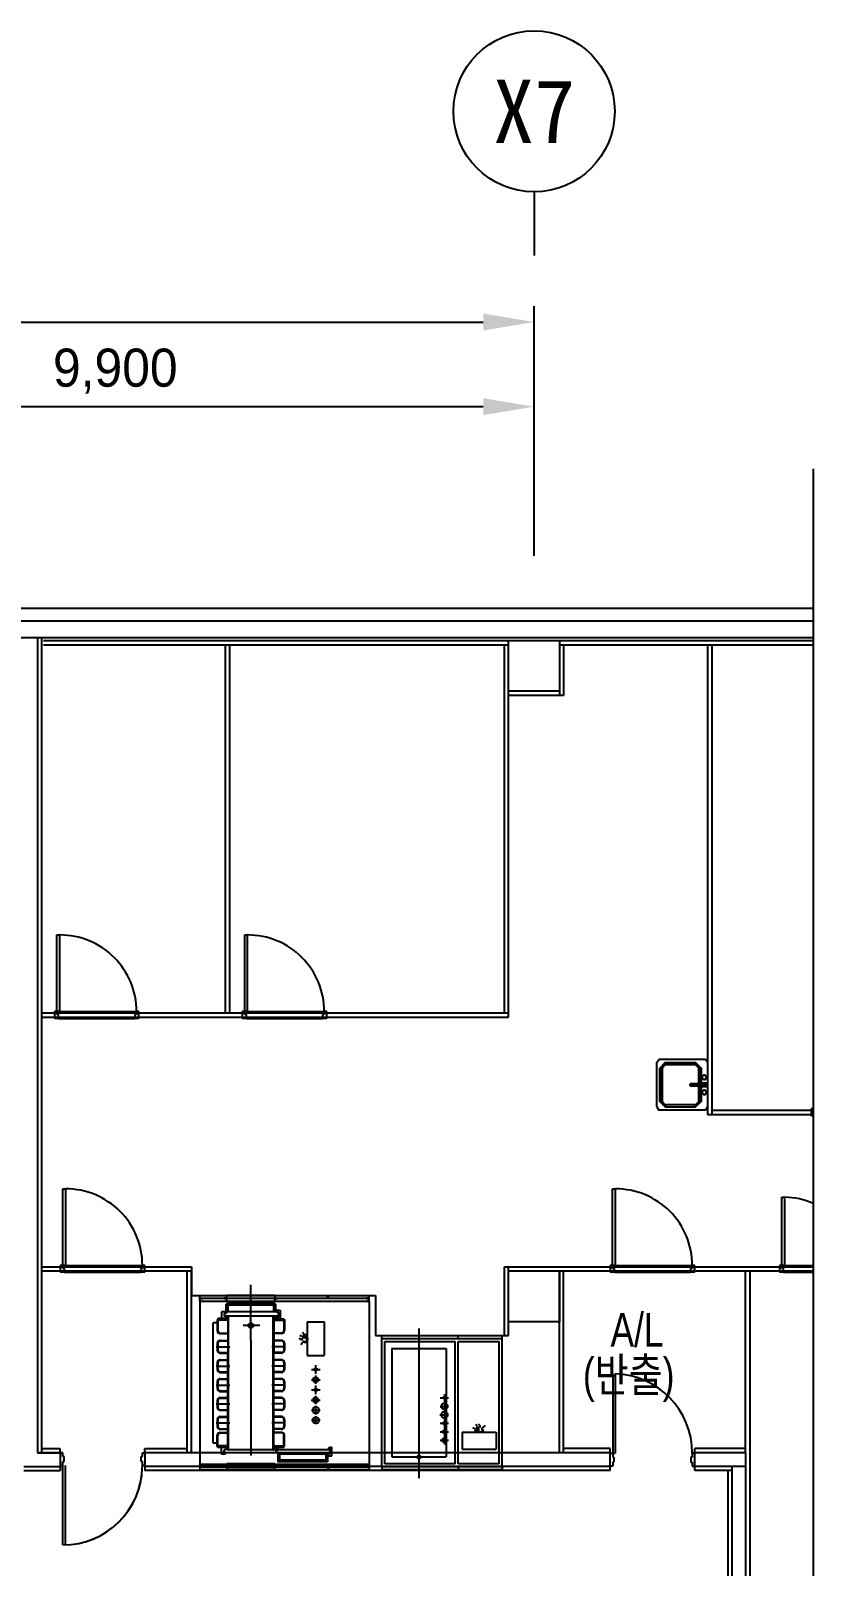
# Model space of a CAD drawing. Header units: millimetres. Extents: x -6877 to 48027, y -11108 to 34894.
# Drawn here: x 35569 to 44820, y 16747 to 34894 of the extents above; entities that cross this region are included whole.
import ezdxf
from ezdxf.enums import TextEntityAlignment as Align

# ---------------------------------------------------------------- set-up
doc = ezdxf.new("R2010")
doc.units = ezdxf.units.MM
doc.header["$LTSCALE"] = 500
doc.header["$PDMODE"] = 2
doc.layers.get('0').update_dxf_attribs({"color": 251})
doc.layers.get('Defpoints').update_dxf_attribs({"color": 8})
doc.layers.add('동물실', color=9, linetype='Continuous')
doc.styles.add('GHD', font='Dotum.ttf')
doc.styles.add('돋움', font='DotumChe.ttf')
doc.styles.add('울릉도l', font='Dotum.ttf')
doc.dimstyles.new('HS-300', dxfattribs={"dimscale": 150, "dimtxt": 3, "dimasz": 4, "dimexe": 1.25, "dimexo": 2, "dimgap": 1, "dimtad": 1, "dimtoh": 1, "dimdec": 0, "dimlunit": 6, "dimtxsty": '울릉도l', "dimcen": 2.5, "dimclrd": 15, "dimclre": 15, "dimadec": 0, "dimazin": 0, "dimtfac": 1, "dimtdec": 0, "dimtmove": 0, "dimatfit": 3, "dimfxl": 1, "dimarcsym": 0})

# ---------------------------------------------------------------- blocks, each defined once
blk = doc.blocks.new('*U9')
blk.add_line((0, 5), (0, 0))
blk.add_circle((0, 11.35), 6.35)
at = {"color": 3, "style": '돋움'}
blk.add_attdef('NO', text='', height=5, dxfattribs=at).set_placement((0, 11.35), align=Align.MIDDLE_CENTER)
blk = doc.blocks.new('*D13')
at = {"lineweight": -2, "transparency": 16777216}
for p, q in [((31619, 28687), (31619, 30639)), ((41519, 28687), (41519, 30639)), ((32219, 30451), (40919, 30451))]:
    blk.add_line(p, q, dxfattribs=at)
at = {"transparency": 16777216}
for points in [[(32219, 30551), (32219, 30351), (31619, 30451)], [(40919, 30551), (40919, 30351), (41519, 30451)]]:
    blk.add_solid(points, dxfattribs=at)
at = {"layer": 'Defpoints', "color": 0, "transparency": 16777216}
for p in [(41519, 30451), (31619, 28387), (41519, 28387)]:
    blk.add_point(p, dxfattribs=at)
at = {"transparency": 16777216, "insert": (36569, 30870), "char_height": 450, "attachment_point": 5, "style": '울릉도l'}
blk.add_mtext('9,900', dxfattribs=at)
blk = doc.blocks.new('*D14')
at = {"lineweight": -2, "transparency": 16777216}
for p, q in [((1919, 28987), (1919, 31639)), ((41519, 28687), (41519, 31639)), ((2519, 31451), (40919, 31451))]:
    blk.add_line(p, q, dxfattribs=at)
at = {"transparency": 16777216}
for points in [[(2519, 31551), (2519, 31351), (1919, 31451)], [(40919, 31551), (40919, 31351), (41519, 31451)]]:
    blk.add_solid(points, dxfattribs=at)
at = {"layer": 'Defpoints', "color": 0, "transparency": 16777216}
for p in [(41519, 31451), (1919, 28687), (41519, 28387)]:
    blk.add_point(p, dxfattribs=at)
at = {"transparency": 16777216, "insert": (21719, 31870), "char_height": 450, "attachment_point": 5, "style": '울릉도l'}
blk.add_mtext('39,600', dxfattribs=at)
blk = doc.blocks.new('SINK')
for p, q in [((0, 262), (25, 300)), ((0, 262), (0, -262)), ((25, 300), (575, 300)), ((76, 198), (140, 262)), ((140, 262), (76, 198)), ((76, -198), (76, 198)), ((102, 198), (76, 198)), ((76, 198), (76, -198)), ((102, 198), (76, 198)), ((140, 236), (102, 198)), ((102, 198), (140, 236)), ((102, 198), (102, -198)), ((102, -198), (102, 198)), ((498, 262), (140, 262)), ((140, 262), (140, 236)), ((498, 262), (140, 262)), ((140, 236), (140, 262)), ((140, 236), (498, 236)), ((140, 236), (498, 236)), ((498, 262), (562, 198)), ((498, 236), (498, 262)), ((498, 262), (562, 198)), ((498, 236), (498, 262)), ((498, 236), (536, 198)), ((536, 198), (498, 236)), ((536, -198), (536, 198)), ((562, 198), (536, 198)), ((536, 198), (536, -198)), ((536, 198), (562, 198)), ((562, 198), (562, -198)), ((562, -198), (562, 198)), ((600, 262), (575, 300)), ((600, -262), (600, 262)), ((13, 89), (14, 96)), ((14, 96), (13, 89)), ((13, 89), (14, 96)), ((14, 96), (13, 89)), ((14, 82), (13, 89)), ((13, 89), (14, 82)), ((14, 82), (13, 89)), ((13, 89), (14, 82)), ((25, 13), (13, 25)), ((13, 25), (13, -25)), ((76, 25), (13, 25)), ((25, 13), (13, 25)), ((14, 96), (16, 102)), ((16, 102), (14, 96)), ((14, 96), (16, 102)), ((16, 102), (14, 96)), ((16, 76), (14, 82)), ((14, 82), (16, 76)), ((16, 76), (14, 82)), ((14, 82), (16, 76)), ((16, 102), (20, 107)), ((20, 107), (16, 102)), ((16, 102), (20, 107)), ((20, 107), (16, 102)), ((20, 71), (16, 76)), ((16, 76), (20, 71)), ((20, 71), (16, 76)), ((16, 76), (20, 71)), ((20, 107), (25, 111)), ((25, 111), (20, 107)), ((20, 107), (25, 111)), ((25, 111), (20, 107)), ((25, 67), (20, 71)), ((20, 71), (25, 67)), ((25, 67), (20, 71)), ((20, 71), (25, 67)), ((25, 111), (32, 114)), ((32, 114), (25, 111)), ((25, 111), (32, 114)), ((32, 114), (25, 111)), ((32, 64), (25, 67)), ((25, 67), (32, 64)), ((32, 64), (25, 67)), ((25, 67), (32, 64)), ((25, 13), (25, -13)), ((89, 13), (25, 13)), ((25, 13), (25, -13)), ((25, 13), (64, 13)), ((89, 13), (25, 13)), ((32, 114), (38, 115)), ((38, 115), (32, 114)), ((32, 114), (38, 115)), ((38, 115), (32, 114)), ((38, 64), (32, 64)), ((32, 64), (38, 64)), ((38, 64), (32, 64)), ((32, 64), (38, 64)), ((38, 115), (45, 114)), ((45, 114), (38, 115)), ((38, 115), (45, 114)), ((45, 114), (38, 115)), ((38, 64), (45, 64)), ((45, 64), (38, 64)), ((38, 64), (45, 64)), ((45, 64), (38, 64)), ((45, 114), (51, 111)), ((51, 111), (45, 114)), ((45, 114), (51, 111)), ((51, 111), (45, 114)), ((51, 67), (45, 64)), ((45, 64), (51, 67)), ((51, 67), (45, 64)), ((45, 64), (51, 67)), ((51, 111), (56, 107)), ((56, 107), (51, 111)), ((51, 111), (56, 107)), ((56, 107), (51, 111)), ((56, 71), (51, 67)), ((51, 67), (56, 71)), ((56, 71), (51, 67)), ((51, 67), (56, 71)), ((56, 107), (60, 102)), ((60, 102), (56, 107)), ((56, 107), (60, 102)), ((60, 102), (56, 107)), ((60, 76), (56, 71)), ((56, 71), (60, 76)), ((60, 76), (56, 71)), ((56, 71), (60, 76)), ((60, 102), (63, 96)), ((63, 96), (60, 102)), ((60, 102), (63, 96)), ((63, 96), (60, 102)), ((63, 82), (60, 76)), ((60, 76), (63, 82)), ((63, 82), (60, 76)), ((60, 76), (63, 82)), ((63, 96), (64, 89)), ((64, 89), (63, 96)), ((63, 96), (64, 89)), ((64, 89), (63, 96)), ((64, 89), (63, 82)), ((63, 82), (64, 89)), ((64, 89), (63, 82)), ((63, 82), (64, 89)), ((76, 25), (64, 13)), ((64, 13), (76, 25)), ((64, 13), (64, -13)), ((102, 13), (64, 13)), ((64, 13), (64, -13)), ((102, 13), (64, 13)), ((76, -25), (76, 25)), ((89, 13), (204, 13)), ((89, -13), (89, 13)), ((89, -13), (89, 13)), ((89, 13), (102, 13)), ((102, 13), (89, 13)), ((89, 13), (204, 13)), ((102, 13), (204, 13)), ((102, 13), (102, -13)), ((102, -13), (102, 13)), ((204, 13), (102, 13)), ((204, 13), (204, -13)), ((204, 13), (204, -13)), ((204, -13), (204, 13)), ((204, 13), (204, -13)), ((25, -13), (13, -25)), ((25, -13), (13, -25)), ((13, -25), (76, -25)), ((13, -89), (14, -82)), ((14, -82), (13, -89)), ((13, -89), (14, -82)), ((14, -82), (13, -89)), ((14, -96), (13, -89)), ((13, -89), (14, -96)), ((14, -96), (13, -89)), ((13, -89), (14, -96)), ((14, -82), (16, -76)), ((16, -76), (14, -82)), ((14, -82), (16, -76)), ((16, -76), (14, -82)), ((16, -102), (14, -96)), ((14, -96), (16, -102)), ((16, -102), (14, -96)), ((14, -96), (16, -102)), ((16, -76), (20, -71)), ((20, -71), (16, -76)), ((16, -76), (20, -71)), ((20, -71), (16, -76)), ((20, -107), (16, -102)), ((16, -102), (20, -107)), ((20, -107), (16, -102)), ((16, -102), (20, -107)), ((20, -71), (25, -67)), ((25, -67), (20, -71)), ((20, -71), (25, -67)), ((25, -67), (20, -71)), ((25, -111), (20, -107)), ((20, -107), (25, -111)), ((25, -111), (20, -107)), ((20, -107), (25, -111)), ((25, -13), (89, -13)), ((25, -13), (64, -13)), ((89, -13), (25, -13)), ((25, -67), (32, -64)), ((32, -64), (25, -67)), ((25, -67), (32, -64)), ((32, -64), (25, -67)), ((32, -114), (25, -111)), ((25, -111), (32, -114)), ((32, -114), (25, -111)), ((25, -111), (32, -114)), ((32, -64), (38, -64)), ((38, -64), (32, -64)), ((32, -64), (38, -64)), ((38, -64), (32, -64)), ((38, -115), (32, -114)), ((32, -114), (38, -115)), ((38, -115), (32, -114)), ((32, -114), (38, -115)), ((38, -64), (45, -64)), ((45, -64), (38, -64)), ((38, -64), (45, -64)), ((45, -64), (38, -64)), ((45, -114), (38, -115)), ((38, -115), (45, -114)), ((45, -114), (38, -115)), ((38, -115), (45, -114)), ((45, -64), (51, -67)), ((51, -67), (45, -64)), ((45, -64), (51, -67)), ((51, -67), (45, -64)), ((51, -111), (45, -114)), ((45, -114), (51, -111)), ((51, -111), (45, -114)), ((45, -114), (51, -111)), ((51, -67), (56, -71)), ((56, -71), (51, -67)), ((51, -67), (56, -71)), ((56, -71), (51, -67)), ((56, -107), (51, -111)), ((51, -111), (56, -107)), ((56, -107), (51, -111)), ((51, -111), (56, -107)), ((56, -71), (60, -76)), ((60, -76), (56, -71)), ((56, -71), (60, -76)), ((60, -76), (56, -71)), ((60, -102), (56, -107)), ((56, -107), (60, -102)), ((60, -102), (56, -107)), ((56, -107), (60, -102)), ((60, -76), (63, -82)), ((63, -82), (60, -76)), ((60, -76), (63, -82)), ((63, -82), (60, -76)), ((63, -96), (60, -102)), ((60, -102), (63, -96)), ((63, -96), (60, -102)), ((60, -102), (63, -96)), ((63, -82), (64, -89)), ((63, -82), (64, -89)), ((64, -89), (63, -82)), ((63, -82), (64, -89)), ((64, -89), (63, -96)), ((63, -96), (64, -89)), ((64, -89), (63, -96)), ((63, -96), (64, -89)), ((64, -13), (76, -25)), ((76, -25), (64, -13)), ((64, -13), (102, -13)), ((64, -13), (102, -13)), ((204, -13), (89, -13)), ((102, -13), (89, -13)), ((89, -13), (204, -13)), ((102, -13), (89, -13)), ((204, -13), (102, -13)), ((204, -13), (102, -13)), ((0, -262), (25, -300)), ((25, -300), (575, -300)), ((140, -262), (76, -198)), ((76, -198), (102, -198)), ((76, -198), (140, -262)), ((102, -198), (76, -198)), ((102, -198), (140, -236)), ((140, -236), (102, -198)), ((140, -236), (498, -236)), ((140, -262), (140, -236)), ((140, -236), (498, -236)), ((140, -262), (140, -236)), ((498, -262), (140, -262)), ((498, -262), (140, -262)), ((562, -198), (498, -262)), ((498, -236), (536, -198)), ((498, -262), (562, -198)), ((536, -198), (498, -236)), ((498, -236), (498, -262)), ((498, -236), (498, -262)), ((536, -198), (562, -198)), ((536, -198), (562, -198)), ((600, -262), (575, -300))]:
    blk.add_line(p, q)

msp = doc.modelspace()

# ---------------------------------------------------------------- linework, layer by layer
for p in [(44820.2, 29714.9), (44820.2, 28067.2)]:
    msp.add_line(p, (44820.2, 15200.6))
at = {"layer": '동물실', "color": 251}
for p, q in [((44820.2, 28067.2), (1, 28067.1)), ((44820.2, 28067.2), (1, 28067.1)), ((44820.2, 27917.2), (1769, 27917.1)), ((44820.2, 27917.2), (1769, 27917.1)), ((44820.2, 27717.2), (15219, 27717.1)), ((35649, 27717.1), (35649, 18087.2)), ((35699, 18087.2), (35699, 27717.1)), ((35719, 27687.2), (41219, 27687.2)), ((35719, 27637.2), (41219, 27637.2)), ((37869, 27637.2), (37869, 23287.2)), ((37919, 27637.2), (37919, 23287.2)), ((41169, 23287.2), (41169, 27637.2)), ((41219, 23237.2), (41219, 27687.2)), ((41219, 27687.2), (41819, 27687.2)), ((41219, 27087.2), (41219, 27687.2)), ((41219, 27687.2), (41819, 27687.2)), ((41219, 27087.2), (41219, 27687.2)), ((41819, 27687.2), (44820.2, 27687.2)), ((41819, 27687.2), (41819, 27037.2)), ((41819, 27687.2), (41819, 27087.2)), ((41819, 27687.2), (41819, 27087.2)), ((41819, 27637.2), (44820.2, 27637.2)), ((41869, 27637.2), (41869, 27037.2)), ((43569, 27637.2), (43569, 22087.2)), ((43619, 27637.2), (43619, 22087.2)), ((41819, 27087.2), (41219, 27087.2)), ((41819, 27087.2), (41219, 27087.2)), ((41819, 27087.2), (41219, 27087.2)), ((41869, 27037.2), (41219, 27037.2)), ((35878.4, 23302.2), (35878.4, 24207.5)), ((35878.4, 24207.5), (35913.6, 24207.5)), ((35913.6, 23302.2), (35913.6, 24207.5)), ((38098.4, 23302.2), (38098.4, 24207.5)), ((38098.4, 24207.5), (38133.6, 24207.5)), ((38133.6, 23302.2), (38133.6, 24207.5)), ((35699, 23287.2), (41219, 23287.2)), ((35699, 23237.2), (41219, 23237.2)), ((35878.4, 23302.2), (35849, 23302.2)), ((35849, 23302.2), (35849, 23222.2)), ((35849, 23287.2), (35849, 23237.2)), ((35849, 23287.2), (35849, 23237.2)), ((35878.4, 23266.3), (35878.4, 23302.2)), ((35913.6, 23302.2), (35878.4, 23302.2)), ((35898.9, 23266.3), (35878.4, 23266.3)), ((35898.9, 23222.2), (35898.9, 23266.3)), ((35913.6, 23302.2), (36819.6, 23302.2)), ((36799.1, 23266.3), (36799.1, 23222.2)), ((36819.6, 23266.3), (36799.1, 23266.3)), ((36819.6, 23266.3), (36799.1, 23266.3)), ((36819.6, 23302.2), (36819.6, 23266.3)), ((36849, 23302.2), (36819.6, 23302.2)), ((36849, 23222.2), (36849, 23302.2)), ((36849, 23237.2), (36849, 23287.2)), ((38098.4, 23302.2), (38069, 23302.2)), ((38069, 23302.2), (38069, 23222.2)), ((38069, 23287.2), (38069, 23237.2)), ((38069, 23287.2), (38069, 23237.2)), ((38098.4, 23266.3), (38098.4, 23302.2)), ((38133.6, 23302.2), (38098.4, 23302.2)), ((38118.9, 23266.3), (38098.4, 23266.3)), ((38118.9, 23222.2), (38118.9, 23266.3)), ((38133.6, 23302.2), (39039.6, 23302.2)), ((39019.1, 23266.3), (39019.1, 23222.2)), ((39039.6, 23266.3), (39019.1, 23266.3)), ((39039.6, 23266.3), (39019.1, 23266.3)), ((39039.6, 23302.2), (39039.6, 23266.3)), ((39069, 23302.2), (39039.6, 23302.2)), ((39069, 23222.2), (39069, 23302.2)), ((39069, 23237.2), (39069, 23287.2)), ((35898.9, 23222.2), (35849, 23222.2)), ((35898.9, 23222.2), (36799.1, 23222.2)), ((36849, 23222.2), (36799.1, 23222.2)), ((38118.9, 23222.2), (38069, 23222.2)), ((38118.9, 23222.2), (39019.1, 23222.2)), ((39069, 23222.2), (39019.1, 23222.2)), ((44820.2, 22152.2), (44794, 22152.2)), ((44794, 22152.2), (44794, 22072.2)), ((43569, 22087.2), (44820.2, 22087.2)), ((43619, 22137.2), (44820.2, 22137.2)), ((44794, 22137.2), (44794, 22087.2)), ((44794, 22137.2), (44794, 22087.2)), ((44820.2, 22072.2), (44794, 22072.2)), ((35948.4, 20302.2), (35948.4, 21207.4)), ((35948.4, 21207.4), (35983.6, 21207.4)), ((35983.6, 20302.2), (35983.6, 21207.4)), ((42448.4, 20302.2), (42448.4, 21207.5)), ((42448.4, 21207.5), (42483.6, 21207.5)), ((42483.6, 20302.2), (42483.6, 21207.5)), ((44448.4, 20302.2), (44448.4, 21107.5)), ((44448.4, 21107.5), (44483.6, 21107.5)), ((44483.6, 20302.2), (44483.6, 21107.5)), ((35699, 20287.2), (37469, 20287.2)), ((35699, 20237.2), (37469, 20237.2)), ((35699, 20237.2), (37469, 20237.2)), ((35948.4, 20302.2), (35919, 20302.2)), ((35919, 20302.2), (35919, 20222.2)), ((35919, 20287.2), (35919, 20237.2)), ((35919, 20287.2), (35919, 20237.2)), ((35968.9, 20222.2), (35919, 20222.2)), ((35948.4, 20266.3), (35948.4, 20302.2)), ((35983.6, 20302.2), (35948.4, 20302.2)), ((35968.9, 20266.3), (35948.4, 20266.3)), ((35968.9, 20222.2), (35968.9, 20266.3)), ((35968.9, 20222.2), (36869.1, 20222.2)), ((35983.6, 20302.2), (36889.6, 20302.2)), ((36869.1, 20266.3), (36869.1, 20222.2)), ((36889.6, 20266.3), (36869.1, 20266.3)), ((36889.6, 20266.3), (36869.1, 20266.3)), ((36919, 20222.2), (36869.1, 20222.2)), ((36889.6, 20302.2), (36889.6, 20266.3)), ((36919, 20302.2), (36889.6, 20302.2)), ((36919, 20222.2), (36919, 20302.2)), ((36919, 20237.2), (36919, 20287.2)), ((37419, 18087.2), (37419, 20237.2)), ((37419, 18087.2), (37419, 20237.2)), ((37469, 20287.2), (37469, 19945.2)), ((37469, 18087.2), (37469, 20237.2)), ((41169, 20287.2), (41869, 20287.2)), ((41169, 19473.2), (41169, 20287.2)), ((41169, 19473.2), (41169, 20287.2)), ((41219, 19473.2), (41219, 20287.2)), ((41219, 19473.2), (41219, 20287.2)), ((41219, 20237.2), (41869, 20237.2)), ((41219, 20237.2), (41869, 20237.2)), ((41219, 20237.2), (41819, 20237.2)), ((41219, 19637.2), (41219, 20237.2)), ((41219, 20237.2), (41819, 20237.2)), ((41219, 19637.2), (41219, 20237.2)), ((41819, 18087.2), (41819, 20237.2)), ((41819, 20237.2), (41819, 19637.2)), ((41819, 20237.2), (41819, 19637.2)), ((41819, 20237.1), (44820.2, 20237.1)), ((41869, 20287.2), (44820.2, 20287.2)), ((41869, 18087.2), (41869, 20237.2)), ((42448.4, 20302.2), (42419, 20302.2)), ((42419, 20302.2), (42419, 20222.2)), ((42419, 20287.2), (42419, 20237.2)), ((42419, 20287.2), (42419, 20237.2)), ((42468.9, 20222.2), (42419, 20222.2)), ((42448.4, 20266.3), (42448.4, 20302.2)), ((42483.6, 20302.2), (42448.4, 20302.2)), ((42468.9, 20266.3), (42448.4, 20266.3)), ((42468.9, 20222.2), (42468.9, 20266.3)), ((42468.9, 20222.2), (43369.2, 20222.2)), ((42483.6, 20302.2), (43389.6, 20302.2)), ((43369.2, 20266.3), (43369.2, 20222.2)), ((43389.6, 20266.3), (43369.2, 20266.3)), ((43389.6, 20266.3), (43369.2, 20266.3)), ((43419, 20222.2), (43369.2, 20222.2)), ((43389.6, 20302.2), (43389.6, 20266.3)), ((43419, 20302.2), (43389.6, 20302.2)), ((43419, 20222.2), (43419, 20302.2)), ((43419, 20237.2), (43419, 20287.2)), ((44019, 18087.2), (44019, 20237.1)), ((44069, 20237.2), (44069, 10687.2)), ((44448.4, 20302.2), (44419, 20302.2)), ((44419, 20302.2), (44419, 20222.2)), ((44419, 20287.2), (44419, 20237.2)), ((44419, 20287.2), (44419, 20237.2)), ((44468.9, 20222.2), (44419, 20222.2)), ((44448.4, 20266.3), (44448.4, 20302.2)), ((44483.6, 20302.2), (44448.4, 20302.2)), ((44468.9, 20266.3), (44448.4, 20266.3)), ((44468.9, 20222.2), (44468.9, 20266.3)), ((44468.9, 20222.2), (44820.2, 20222.2)), ((44483.6, 20302.2), (44820.2, 20302.2)), ((38171.5, 19420.3), (38171.5, 20071.3)), ((37469, 19945.2), (39644, 19945.2)), ((37569, 19880.2), (37569, 19945.2)), ((37569, 19945.2), (37889, 19945.2)), ((37569, 19880.2), (37569, 19915.2)), ((37569, 19915.2), (37604, 19915.2)), ((37569, 19880.2), (39569, 19880.2)), ((37569, 19880.2), (37569, 17952.2)), ((37574, 19885.2), (37574, 19910.2)), ((37574, 19910.2), (37599, 19910.2)), ((37604, 19915.2), (39519, 19915.2)), ((37889, 19915.2), (37854, 19915.2)), ((37884, 19910.2), (37859, 19910.2)), ((37879, 19734.7), (37879, 19844.7)), ((38465, 19844.7), (37879, 19844.7)), ((37880.5, 19734.7), (37880.5, 19843.2)), ((38463.5, 19843.2), (37880.5, 19843.2)), ((37880.5, 19753.7), (37880.5, 19833.7)), ((38463.5, 19833.7), (37880.5, 19833.7)), ((37884, 19885.2), (37884, 19910.2)), ((37889, 19872.2), (37889, 19945.2)), ((38454, 19945.2), (37889, 19945.2)), ((37889, 19880.2), (37889, 19915.2)), ((37889, 19872.2), (38454, 19872.2)), ((37890.5, 19833.7), (37890.5, 19753.7)), ((37900.5, 19833.7), (37890.5, 19833.7)), ((37900.5, 19833.7), (37900.5, 19753.7)), ((38443.5, 19753.7), (38443.5, 19833.7)), ((38453.5, 19833.7), (38443.5, 19833.7)), ((38453.5, 19753.7), (38453.5, 19833.7)), ((38454, 19945.2), (38454, 19872.2)), ((38454, 19945.2), (39076.5, 19945.2)), ((38454, 19880.2), (38454, 19915.2)), ((38454, 19915.2), (38489, 19915.2)), ((38459, 19885.2), (38459, 19910.2)), ((38459, 19910.2), (38484, 19910.2)), ((38463.5, 19753.7), (38463.5, 19843.2)), ((38463.5, 19753.7), (38463.5, 19833.7)), ((38465, 19753.7), (38465, 19844.7)), ((39076.5, 19915.2), (39076.5, 19945.2)), ((39089, 19945.2), (39569, 19945.2)), ((39089, 19915.2), (39089, 19945.2)), ((39519, 19915.2), (39569, 19915.2)), ((39569, 19915.2), (39534, 19915.2)), ((39564, 19910.2), (39539, 19910.2)), ((39564, 19885.2), (39564, 19910.2)), ((39569, 19880.2), (39569, 19945.2)), ((39569, 19880.2), (39569, 19915.2)), ((39569, 19880.2), (39569, 17952.2)), ((39644, 19945.2), (39644, 19473.2)), ((37775, 19623.7), (37725, 19623.7)), ((37725, 18202.7), (37725, 19623.7)), ((37775, 19663.7), (37775, 19531.7)), ((37781, 19663.7), (37775, 19663.7)), ((37781, 19673.7), (37781, 19654.7)), ((37901, 19673.7), (37781, 19673.7)), ((37781, 19663.7), (37781, 19531.7)), ((37901, 19654.7), (37781, 19654.7)), ((37870.5, 19752.7), (37823, 19752.7)), ((37823, 19752.7), (37823, 19673.7)), ((37901, 19673.7), (37823, 19673.7)), ((37855.5, 19735.7), (37855.5, 19702.7)), ((37870.5, 19735.7), (37855.5, 19735.7)), ((37880.3, 19702.7), (37855.5, 19702.7)), ((37880.5, 19734.7), (37857.5, 19734.7)), ((37857.5, 19734.7), (37857.5, 19704.7)), ((38496.5, 19704.7), (37857.5, 19704.7)), ((37870.5, 19752.7), (37870.5, 19735.7)), ((37880.3, 19685.7), (37880.3, 19702.7)), ((37892.8, 19685.7), (37880.3, 19685.7)), ((38476.5, 19753.7), (37880.5, 19753.7)), ((37880.5, 19753.7), (37880.5, 19734.7)), ((37901, 19702.7), (37892.8, 19702.7)), ((37892.8, 19685.7), (37892.8, 19702.7)), ((37909, 19702.7), (37901, 19702.7)), ((37901, 19702.7), (37901, 19268)), ((37901, 19702.7), (37901, 19673.7)), ((37901, 19673.7), (37901, 19654.7)), ((38434, 19702.7), (37909, 19702.7)), ((37909, 18123.7), (37909, 19702.7)), ((38434, 19702.7), (38442, 19702.7)), ((38434, 18123.7), (38434, 19702.7)), ((38442, 19702.7), (38442, 19268)), ((38442, 19702.7), (38442, 19673.7)), ((38442, 19702.7), (38450.3, 19702.7)), ((38442, 19673.7), (38477.5, 19673.7)), ((38442, 19673.7), (38442, 19654.7)), ((38442, 19673.7), (38485.5, 19673.7)), ((38442, 19654.7), (38562, 19654.7)), ((38450.3, 19685.7), (38450.3, 19702.7)), ((38450.3, 19685.7), (38462.8, 19685.7)), ((38462.8, 19702.7), (38493.5, 19702.7)), ((38462.8, 19685.7), (38462.8, 19702.7)), ((38476.5, 19772.7), (38476.5, 19750.7)), ((38476.5, 19772.7), (38516.5, 19772.7)), ((38476.5, 19750.7), (38476.5, 19753.7)), ((38496.5, 19750.7), (38476.5, 19750.7)), ((38496.5, 19750.7), (38476.5, 19750.7)), ((38477.5, 19687.7), (38477.5, 19673.7)), ((38477.5, 19687.7), (38493.5, 19687.7)), ((38480.5, 19686.7), (38480.5, 19680.7)), ((38480.5, 19686.7), (38496.5, 19686.7)), ((38480.5, 19680.7), (38488.5, 19672.7)), ((38485.5, 19673.7), (38485.5, 19669.7)), ((38485.5, 19669.7), (38562, 19669.7)), ((38488.5, 19672.7), (38516.5, 19672.7)), ((38493.5, 19702.7), (38493.5, 19687.7)), ((38496.5, 19750.7), (38496.5, 19686.7)), ((38496.5, 19704.7), (38496.5, 19750.7)), ((38516.5, 19772.7), (38516.5, 19672.7)), ((38562, 19669.7), (38562, 19654.7)), ((38562, 19663.7), (38562, 19531.7)), ((38562, 19663.7), (38568, 19663.7)), ((38568, 19663.7), (38568, 19531.7)), ((38838.9, 19637), (39038.9, 19637)), ((38838.9, 19637), (38838.9, 19237)), ((39038.9, 19637), (39038.9, 19237)), ((41819, 19637.2), (41219, 19637.2)), ((41819, 19637.2), (41219, 19637.2)), ((37809, 19503.7), (37901, 19503.7)), ((37809, 19497.7), (37901, 19497.7)), ((37809, 19417.2), (37901, 19417.2)), ((38276.3, 19592.3), (38078.8, 19592.3)), ((38171.5, 19420.3), (38171.5, 18054.9)), ((38534, 19503.7), (38442, 19503.7)), ((38534, 19497.7), (38442, 19497.7)), ((38534, 19417.2), (38442, 19417.2)), ((38773.1, 19419.4), (38743.9, 19443.8)), ((38773.1, 19462), (38750, 19475.4)), ((38793.7, 19466.9), (38773.1, 19462)), ((38776.7, 19445), (38773.1, 19419.4)), ((38839, 19437.2), (38776.7, 19445)), ((38807.1, 19477.8), (38785.2, 19510.7)), ((38839, 19437.2), (38793.7, 19466.9)), ((38824.2, 19487.6), (38807.1, 19477.8)), ((38839, 19437.2), (38819.3, 19384.2)), ((38839, 19437.2), (38824.2, 19487.6)), ((38838.9, 19437), (38851.5, 19437)), ((39644, 19473.2), (41219, 19473.2)), ((39719, 17922.2), (39719, 19473.2)), ((39719, 19473.2), (41143, 19473.2)), ((39719, 19438.2), (41143, 19438.2)), ((40159, 19558.3), (40159, 17787.4)), ((40623, 19438.2), (40623, 19473.2)), ((41143, 17922.2), (41143, 19473.2)), ((37762.9, 19342.2), (37922.2, 19342.2)), ((37775, 19383.2), (37775, 19301.2)), ((37781, 19383.2), (37781, 19301.2)), ((37809, 19411.2), (37901, 19411.2)), ((37809, 19273.2), (37901, 19273.2)), ((37809, 19267.2), (37901, 19267.2)), ((37901, 18123.7), (37901, 19268)), ((38580.1, 19342.2), (38420.8, 19342.2)), ((38534, 19411.2), (38442, 19411.2)), ((38534, 19273.2), (38442, 19273.2)), ((38442, 18123.7), (38442, 19268)), ((38534, 19267.2), (38442, 19267.2)), ((38562, 19383.2), (38562, 19301.2)), ((38568, 19383.2), (38568, 19301.2)), ((38799.8, 19409.7), (38760.9, 19363.5)), ((38819.3, 19384.2), (38799.8, 19409.7)), ((38838.9, 19237), (39038.9, 19237)), ((39754, 17957.2), (39754, 19403.2)), ((39754, 19403.2), (40588, 19403.2)), ((39839, 19319.3), (39839, 18041.1)), ((39839, 19319.3), (40479, 19319.3)), ((40479, 19319.3), (40479, 18039.3)), ((40588, 17957.2), (40588, 19403.2)), ((40623, 17957.2), (40623, 19403.2)), ((40623, 19403.2), (41108, 19403.2)), ((41108, 17957.2), (41108, 19403.2)), ((37762.9, 19113.2), (37922.2, 19113.2)), ((37775, 19154.2), (37775, 19072.2)), ((37781, 19154.2), (37781, 19072.2)), ((37809, 19188.2), (37901, 19188.2)), ((37809, 19182.2), (37901, 19182.2)), ((38580.1, 19113.2), (38420.8, 19113.2)), ((38534, 19188.2), (38442, 19188.2)), ((38534, 19182.2), (38442, 19182.2)), ((38562, 19154.2), (38562, 19072.2)), ((38568, 19154.2), (38568, 19072.2)), ((38889, 19072.2), (38989, 19072.2)), ((38939, 19022.2), (38939, 19122.2)), ((37762.9, 18889.2), (37922.2, 18889.2)), ((37775, 18930.2), (37775, 18848.2)), ((37781, 18930.2), (37781, 18848.2)), ((37809, 19044.2), (37901, 19044.2)), ((37809, 19038.2), (37901, 19038.2)), ((37809, 18964.2), (37901, 18964.2)), ((37809, 18958.2), (37901, 18958.2)), ((38580.1, 18889.2), (38420.8, 18889.2)), ((38534, 19044.2), (38442, 19044.2)), ((38534, 19038.2), (38442, 19038.2)), ((38534, 18964.2), (38442, 18964.2)), ((38534, 18958.2), (38442, 18958.2)), ((38562, 18930.2), (38562, 18848.2)), ((38568, 18930.2), (38568, 18848.2)), ((38889, 18952.2), (38989, 18952.2)), ((38939, 18902.2), (38939, 19002.2)), ((38939, 18782.2), (38939, 18882.2)), ((42449, 19022.2), (42449, 18082.2)), ((42449, 19002.2), (42479, 19002.2)), ((42479, 19022.2), (42479, 18082.2)), ((37775, 18706.2), (37775, 18624.2)), ((37781, 18706.2), (37781, 18624.2)), ((37809, 18820.2), (37901, 18820.2)), ((37809, 18814.2), (37901, 18814.2)), ((37809, 18740.2), (37901, 18740.2)), ((37809, 18734.2), (37901, 18734.2)), ((38534, 18820.2), (38442, 18820.2)), ((38534, 18814.2), (38442, 18814.2)), ((38534, 18740.2), (38442, 18740.2)), ((38534, 18734.2), (38442, 18734.2)), ((38562, 18706.2), (38562, 18624.2)), ((38568, 18706.2), (38568, 18624.2)), ((38884.7, 18712.2), (38989, 18712.2)), ((38889, 18832.2), (38989, 18832.2)), ((38939, 18662.2), (38939, 18762.2)), ((40409, 18737.2), (40509, 18737.2)), ((40459, 18782.7), (40459, 18687.2)), ((37762.9, 18665.2), (37922.2, 18665.2)), ((37809, 18596.2), (37901, 18596.2)), ((37809, 18590.2), (37901, 18590.2)), ((37809, 18516.2), (37901, 18516.2)), ((37809, 18510.2), (37901, 18510.2)), ((38580.1, 18665.2), (38420.8, 18665.2)), ((38534, 18596.2), (38442, 18596.2)), ((38534, 18590.2), (38442, 18590.2)), ((38534, 18516.2), (38442, 18516.2)), ((38534, 18510.2), (38442, 18510.2)), ((38889, 18592.2), (38989, 18592.2)), ((38939, 18542.2), (38939, 18642.2)), ((38939, 18426.7), (38939, 18522.2)), ((40404.7, 18537.2), (40509, 18537.2)), ((40409, 18637.2), (40509, 18637.2)), ((40459, 18687.2), (40459, 18587.2)), ((40459, 18587.2), (40459, 18487.2)), ((37762.9, 18441.2), (37922.2, 18441.2)), ((37775, 18482.2), (37775, 18400.2)), ((37781, 18482.2), (37781, 18400.2)), ((37809, 18372.2), (37901, 18372.2)), ((37809, 18366.2), (37901, 18366.2)), ((37809, 18328.7), (37901, 18328.7)), ((38580.1, 18441.2), (38420.8, 18441.2)), ((38534, 18372.2), (38442, 18372.2)), ((38534, 18366.2), (38442, 18366.2)), ((38534, 18328.7), (38442, 18328.7)), ((38562, 18482.2), (38562, 18400.2)), ((38568, 18482.2), (38568, 18400.2)), ((38889, 18472.2), (38989, 18472.2)), ((40409, 18437.2), (40509, 18437.2)), ((40409, 18337.2), (40509, 18337.2)), ((40459, 18487.2), (40459, 18387.2)), ((40459, 18387.2), (40459, 18287.2)), ((40671, 18332.2), (40671, 18132.2)), ((40671, 18332.2), (41071, 18332.2)), ((40830.2, 18364), (40797.3, 18385.9)), ((40820.4, 18347), (40830.2, 18364)), ((40870.8, 18332.1), (40820.4, 18347)), ((40846, 18398.1), (40832.6, 18421.2)), ((40841.1, 18377.4), (40846, 18398.1)), ((40870.8, 18332.1), (40841.1, 18377.4)), ((40863, 18394.4), (40888.6, 18398.1)), ((40870.8, 18332.1), (40863, 18394.4)), ((40888.6, 18398.1), (40864.2, 18427.3)), ((40870.8, 18332.1), (40923.8, 18351.9)), ((40871, 18332.2), (40871, 18319.6)), ((40898.3, 18371.3), (40944.5, 18410.2)), ((40923.8, 18351.9), (40898.3, 18371.3)), ((41071, 18332.2), (41071, 18132.2)), ((37775, 18202.7), (37725, 18202.7)), ((37775, 18162.7), (37775, 18294.7)), ((37781, 18162.7), (37775, 18162.7)), ((37781, 18162.7), (37781, 18294.7)), ((37781, 18152.7), (37781, 18171.7)), ((37901, 18171.7), (37781, 18171.7)), ((37901, 18152.7), (37781, 18152.7)), ((37809, 18322.7), (37901, 18322.7)), ((37823, 18073.7), (37823, 18152.7)), ((37901, 18152.7), (37823, 18152.7)), ((37901, 18152.7), (37901, 18171.7)), ((37901, 18123.7), (37901, 18152.7)), ((38534, 18322.7), (38442, 18322.7)), ((38442, 18152.7), (38442, 18171.7)), ((38442, 18171.7), (38562, 18171.7)), ((38442, 18123.7), (38442, 18152.7)), ((38442, 18152.7), (38477.5, 18152.7)), ((38442, 18152.7), (38485.5, 18152.7)), ((38477.5, 18138.7), (38477.5, 18152.7)), ((38485.5, 18156.7), (38562, 18156.7)), ((38485.5, 18152.7), (38485.5, 18156.7)), ((38562, 18162.7), (38562, 18294.7)), ((38562, 18156.7), (38562, 18171.7)), ((38562, 18162.7), (38568, 18162.7)), ((38568, 18162.7), (38568, 18294.7)), ((39093.7, 18145.7), (39101.7, 18153.7)), ((39101.7, 18153.7), (39129.7, 18153.7)), ((39129.7, 18053.7), (39129.7, 18153.7)), ((40409, 18237.2), (40509, 18237.2)), ((40459, 18287.2), (40459, 18187.2)), ((35649, 18087.2), (35919, 18087.2)), ((35649, 18087.2), (35649, 18087.2)), ((35919, 18087.2), (35669, 18087.2)), ((35669, 18087.2), (35919, 18087.2)), ((35919, 18087.2), (35669, 18087.2)), ((35699, 18137.2), (35919, 18137.2)), ((35699, 18137.2), (35919, 18137.2)), ((35919, 18087.2), (35919, 18137.2)), ((35919, 18088.9), (35919, 17938.9)), ((35949, 18088.9), (35919, 18088.9)), ((35919, 18088.9), (35919, 17927.2)), ((35949, 18088.9), (35919, 18088.9)), ((35949, 18043.9), (35949, 18088.9)), ((35949, 18043.9), (35949, 18088.9)), ((35964, 18043.9), (35949, 18043.9)), ((35964, 18043.9), (35949, 18043.9)), ((35949, 17938.9), (35949, 17983.9)), ((35949, 17983.9), (35964, 17983.9)), ((35949, 17938.9), (35949, 17983.9)), ((35949, 17983.9), (35964, 17983.9)), ((35964, 17983.9), (35964, 18043.9)), ((35964, 17983.9), (35964, 18043.9)), ((36874, 17983.9), (36874, 18043.9)), ((36874, 18043.9), (36889, 18043.9)), ((36874, 17983.9), (36874, 18043.9)), ((36874, 18043.9), (36889, 18043.9)), ((36889, 17983.9), (36874, 17983.9)), ((36889, 17983.9), (36874, 17983.9)), ((36889, 18043.9), (36889, 18088.9)), ((36889, 18088.9), (36919, 18088.9)), ((36889, 18043.9), (36889, 18088.9)), ((36889, 18088.9), (36919, 18088.9)), ((36889, 17938.9), (36889, 17983.9)), ((36889, 17938.9), (36889, 17983.9)), ((36919, 18137.2), (37419, 18137.2)), ((36919, 18087.2), (36919, 18137.2)), ((42419, 18087.2), (36919, 18087.2)), ((36919, 18087.2), (36919, 17927.2)), ((42419, 18087.2), (37019, 18087.2)), ((42419, 18087.2), (37019, 18087.2)), ((37870.5, 18073.7), (37823, 18073.7)), ((37880.3, 18123.7), (37855.5, 18123.7)), ((37855.5, 18090.7), (37855.5, 18123.7)), ((37870.5, 18090.7), (37855.5, 18090.7)), ((37870.5, 18073.7), (37870.5, 18090.7)), ((37880.3, 18140.7), (37880.3, 18123.7)), ((37892.8, 18140.7), (37880.3, 18140.7)), ((37892.8, 18140.7), (37892.8, 18123.7)), ((37901, 18123.7), (37892.8, 18123.7)), ((37909, 18123.7), (37901, 18123.7)), ((38434, 18123.7), (37909, 18123.7)), ((38434, 18123.7), (38442, 18123.7)), ((38442, 18123.7), (38450.3, 18123.7)), ((38450.3, 18140.7), (38450.3, 18123.7)), ((38450.3, 18140.7), (38462.8, 18140.7)), ((38462.8, 18140.7), (38462.8, 18123.7)), ((38462.8, 18123.7), (38493.5, 18123.7)), ((38470.7, 18091.7), (38470.7, 18121.7)), ((39109.7, 18121.7), (38470.7, 18121.7)), ((38493.7, 18091.7), (38470.7, 18091.7)), ((38477.5, 18138.7), (38493.5, 18138.7)), ((38492.2, 18091.7), (38492.2, 17981.7)), ((39078.2, 17981.7), (38492.2, 17981.7)), ((38493.5, 18123.7), (38493.5, 18138.7)), ((38493.7, 18072.7), (38493.7, 18091.7)), ((38493.7, 18091.7), (38493.7, 17983.2)), ((38493.7, 18082.7), (38493.7, 18002.7)), ((39089.7, 18072.7), (38493.7, 18072.7)), ((39076.7, 18002.7), (38493.7, 18002.7)), ((39076.7, 17983.2), (38493.7, 17983.2)), ((38503.7, 18002.7), (38503.7, 18072.7)), ((38513.7, 18002.7), (38503.7, 18002.7)), ((38513.7, 18002.7), (38513.7, 18072.7)), ((39056.7, 18072.7), (39056.7, 18002.7)), ((39066.7, 18002.7), (39056.7, 18002.7)), ((39066.7, 18072.7), (39066.7, 18002.7)), ((39076.7, 18072.7), (39076.7, 17983.2)), ((39078.2, 18072.7), (39078.2, 17981.7)), ((39109.7, 18075.7), (39089.7, 18075.7)), ((39089.7, 18053.7), (39089.7, 18075.7)), ((39109.7, 18075.7), (39089.7, 18075.7)), ((39089.7, 18075.7), (39089.7, 18072.7)), ((39089.7, 18053.7), (39129.7, 18053.7)), ((39093.7, 18139.7), (39093.7, 18145.7)), ((39093.7, 18139.7), (39109.7, 18139.7)), ((39109.7, 18075.7), (39109.7, 18139.7)), ((39109.7, 18121.7), (39109.7, 18075.7)), ((39839, 18041.1), (40479, 18039.3)), ((40671, 18132.2), (41071, 18132.2)), ((42419, 18137.2), (41869, 18137.2)), ((42419, 18087.2), (42419, 18137.2)), ((42419, 17927.2), (42419, 18087.2)), ((42419, 18082.2), (42449, 18082.2)), ((42449, 18082.2), (42479, 18082.2)), ((42449, 18082.2), (42449, 18037.2)), ((42449, 18037.2), (42464, 18037.2)), ((42464, 17977.2), (42449, 17977.2)), ((42449, 17977.2), (42449, 17932.2)), ((42464, 18037.2), (42464, 17977.2)), ((43389, 18037.2), (43374, 18037.2)), ((43374, 18037.2), (43374, 17977.2)), ((43374, 17977.2), (43389, 17977.2)), ((43419, 18082.2), (43389, 18082.2)), ((43389, 18082.2), (43389, 18037.2)), ((43389, 17977.2), (43389, 17932.2)), ((44019, 18137.2), (43419, 18137.2)), ((43419, 18087.2), (43419, 18137.2)), ((44019, 18087.2), (43419, 18087.2)), ((43419, 17927.2), (43419, 18087.2)), ((44019, 18087.2), (44019, 11527.2)), ((44019, 18087.2), (44019, 11527.2)), ((35489, 17927.2), (35919, 17927.2)), ((35489, 17877.2), (35919, 17877.2)), ((35919, 17938.9), (35949, 17938.9)), ((35919, 17938.9), (35949, 17938.9)), ((35919, 17927.2), (35919, 17877.2)), ((35949, 16998.9), (35949, 17938.9)), ((35949, 16998.9), (35949, 17938.9)), ((35979, 16998.9), (35979, 17938.9)), ((35979, 16998.9), (35979, 17938.9)), ((36919, 17938.9), (36889, 17938.9)), ((36919, 17938.9), (36889, 17938.9)), ((36919, 17927.2), (36919, 17877.2)), ((42419, 17927.2), (36919, 17927.2)), ((42419, 17877.2), (36919, 17877.2)), ((37569, 17952.2), (37569, 17887.2)), ((37569, 17952.2), (39569, 17952.2)), ((37569, 17917.2), (37604, 17917.2)), ((37569, 17887.2), (37889, 17887.2)), ((37574, 17947.2), (37574, 17922.2)), ((37574, 17922.2), (37599, 17922.2)), ((37604, 17917.2), (39419, 17917.2)), ((37889, 17917.2), (37854, 17917.2)), ((37884, 17922.2), (37859, 17922.2)), ((37884, 17947.2), (37884, 17922.2)), ((37889, 17960.2), (37889, 17887.2)), ((37889, 17960.2), (38454, 17960.2)), ((37889, 17952.2), (37889, 17917.2)), ((38454, 17887.2), (37889, 17887.2)), ((38454, 17887.2), (38454, 17960.2)), ((38454, 17952.2), (38454, 17917.2)), ((38454, 17917.2), (38489, 17917.2)), ((38454, 17887.2), (39076.5, 17887.2)), ((38459, 17947.2), (38459, 17922.2)), ((38459, 17922.2), (38484, 17922.2)), ((39076.5, 17917.2), (39076.5, 17887.2)), ((39089, 17917.2), (39089, 17887.2)), ((39089, 17887.2), (39569, 17887.2)), ((39419, 17917.2), (39569, 17917.2)), ((39569, 17917.2), (39534, 17917.2)), ((39564, 17922.2), (39539, 17922.2)), ((39564, 17947.2), (39564, 17922.2)), ((39569, 17952.2), (39569, 17887.2)), ((39569, 17952.2), (39569, 17917.2)), ((39569, 17922.2), (39569, 17887.2)), ((41143, 17922.2), (39719, 17922.2)), ((39719, 17922.2), (39719, 17887.2)), ((41143, 17887.2), (39719, 17887.2)), ((40588, 17957.2), (39754, 17957.2)), ((41108, 17957.2), (40623, 17957.2)), ((40623, 17922.2), (40623, 17887.2)), ((41143, 17922.2), (41143, 17887.2)), ((42449, 17932.2), (42419, 17932.2)), ((42419, 17877.2), (42419, 17927.2)), ((43389, 17932.2), (43419, 17932.2)), ((44019, 17927.2), (43419, 17927.2)), ((43419, 17877.2), (43419, 17927.2)), ((43859, 17877.2), (43419, 17877.2)), ((43809, 17877.2), (43809, 11737.2)), ((43859, 17927.2), (43859, 11687.2))]:
    msp.add_line(p, q, dxfattribs=at)
for centre, radius in [((38171.5, 19592.3), 30), ((38939, 19072.2), 15), ((38939, 18952.2), 30), ((38939, 18712.2), 30), ((38939, 18832.2), 15), ((40459, 18737.2), 12.7), ((38939, 18592.2), 38.1), ((38939, 18472.2), 38.1), ((40459, 18637.2), 38.1), ((40459, 18537.2), 38.1), ((40459, 18337.2), 19.1), ((40459, 18437.2), 12.7), ((40459, 18237.2), 25.4), ((40159, 18040.2), 20)]:
    msp.add_circle(centre, radius, dxfattribs=at)
for centre, radius, start, end in [((35915, 23302.8), 904.7, 359.96385, 90.08492), ((38135, 23302.8), 904.7, 359.96385, 90.08492), ((35985, 20302.8), 904.7, 359.96385, 90.08492), ((42485, 20302.8), 904.7, 359.96385, 90.08492), ((44485, 20302.8), 804.7, 65.38056, 90.08492), ((37569, 19885.2), 5, 269.99999, 359.99998), ((37599, 19915.2), 5, 269.99999, 359.99998), ((37859, 19915.2), 5, 180.00002, 270.00001), ((37889, 19885.2), 5, 180.00002, 270.00001), ((38454, 19885.2), 5, 269.99997, 359.99997), ((38484, 19915.2), 5, 269.99997, 359.99997), ((39539, 19915.2), 5, 180.00003, 270.00003), ((39569, 19885.2), 5, 180.00003, 270.00003), ((37809, 19531.7), 34, 180.00002, 270.00001), ((37809, 19383.2), 34, 90.00002, 180.00001), ((37809, 19531.7), 28, 180.00002, 270.00001), ((38534, 19531.7), 28, 269.99999, 359.99998), ((38534, 19531.7), 34, 269.99999, 359.99998), ((38534, 19383.2), 34, 359.99999, 89.99998), ((37809, 19301.2), 34, 180.00002, 270.00001), ((37809, 19383.2), 28, 90.00002, 180.00001), ((37809, 19301.2), 28, 180.00002, 270.00001), ((38534, 19383.2), 28, 359.99999, 89.99998), ((38534, 19301.2), 28, 269.99999, 359.99998), ((38534, 19301.2), 34, 269.99999, 359.99998), ((37809, 19154.2), 34, 90.00002, 180.00001), ((37809, 19072.2), 34, 180.00002, 270.00001), ((37809, 19154.2), 28, 90.00002, 180.00001), ((37809, 19072.2), 28, 180.00002, 270.00001), ((38534, 19154.2), 34, 359.99999, 89.99998), ((38534, 19154.2), 28, 359.99999, 89.99998), ((38534, 19072.2), 28, 269.99999, 359.99998), ((38534, 19072.2), 34, 269.99999, 359.99998), ((37809, 18930.2), 34, 90.00002, 180.00001), ((37809, 18930.2), 28, 90.00002, 180.00001), ((38534, 18930.2), 34, 359.99999, 89.99998), ((38534, 18930.2), 28, 359.99999, 89.99998), ((42449, 18082.2), 940, 360, 88.1729), ((37809, 18848.2), 34, 180.00002, 270.00001), ((37809, 18706.2), 34, 90.00002, 180.00001), ((37809, 18848.2), 28, 180.00002, 270.00001), ((37809, 18706.2), 28, 90.00002, 180.00001), ((38534, 18848.2), 28, 269.99999, 359.99998), ((38534, 18848.2), 34, 269.99999, 359.99998), ((38534, 18706.2), 34, 359.99999, 89.99998), ((38534, 18706.2), 28, 359.99999, 89.99998), ((37809, 18624.2), 34, 180.00002, 270.00001), ((37809, 18482.2), 34, 90.00002, 180.00001), ((37809, 18624.2), 28, 180.00002, 270.00001), ((37809, 18482.2), 28, 90.00002, 180.00001), ((38534, 18624.2), 28, 269.99999, 359.99998), ((38534, 18624.2), 34, 269.99999, 359.99998), ((38534, 18482.2), 34, 359.99999, 89.99998), ((38534, 18482.2), 28, 359.99999, 89.99998), ((37809, 18400.2), 34, 180.00002, 270.00001), ((37809, 18294.7), 34, 89.99999, 179.99998), ((37809, 18400.2), 28, 180.00002, 270.00001), ((38534, 18400.2), 28, 269.99999, 359.99998), ((38534, 18400.2), 34, 269.99999, 359.99998), ((38534, 18294.7), 34, 0.00002, 90.00001), ((37809, 18294.7), 28, 89.99999, 179.99998), ((38534, 18294.7), 28, 0.00002, 90.00001), ((35949, 17938.9), 940, 270, 0), ((35949, 17938.9), 940, 270, 358.1729), ((37569, 17947.2), 5, 0.00002, 90.00001), ((37599, 17917.2), 5, 0.00002, 90.00001), ((37859, 17917.2), 5, 89.99999, 179.99998), ((37889, 17947.2), 5, 89.99999, 179.99998), ((38454, 17947.2), 5, 0.00003, 90.00003), ((38484, 17917.2), 5, 0.00003, 90.00003), ((39539, 17917.2), 5, 89.99997, 179.99997), ((39569, 17947.2), 5, 89.99997, 179.99997)]:
    msp.add_arc(centre, radius, start, end, dxfattribs=at)

# ---------------------------------------------------------------- block references
ref = msp.add_blockref('*U9', (41519.8, 32238.6), dxfattribs=dict(xscale=150, yscale=150, zscale=150))
ref.add_attrib('NO', 'X7', dxfattribs={"height": 750, "style": '돋움'}).set_placement((41519.8, 33941.1), align=Align.MIDDLE_CENTER)
at = {"layer": '동물실', "color": 251, "xscale": -1}
msp.add_blockref('SINK', (43569, 22437.2), dxfattribs=at)

# ---------------------------------------------------------------- texts
at = {"layer": '동물실', "color": 251, "style": 'GHD', "width": 0.8}
for s, p in [('A/L', (42422.4, 19341.3)), ('(반출)', (42097.3, 18810.3))]:
    msp.add_text(s, height=400, dxfattribs=at).set_placement(p)

# ---------------------------------------------------------------- dimensions: what is measured, and where the dimension line sits
for base, p1, picture, middle in [((41519, 31451.1), (1919, 28687.2), '*D14', (21719, 31869.7)), ((41519, 30451.1), (31619, 28387.2), '*D13', (36569, 30869.7))]:
    dim = msp.add_linear_dim(base=base, p1=p1, p2=(41519, 28387.2), dimstyle='HS-300', override={"dimclrd": 256, "dimclre": 256, "dimclrt": 256, "dimtmove": 1})
    dim.commit()
    dim.dimension.update_dxf_attribs({"geometry": picture, "text_midpoint": middle})

doc.saveas('drawing.dxf')
